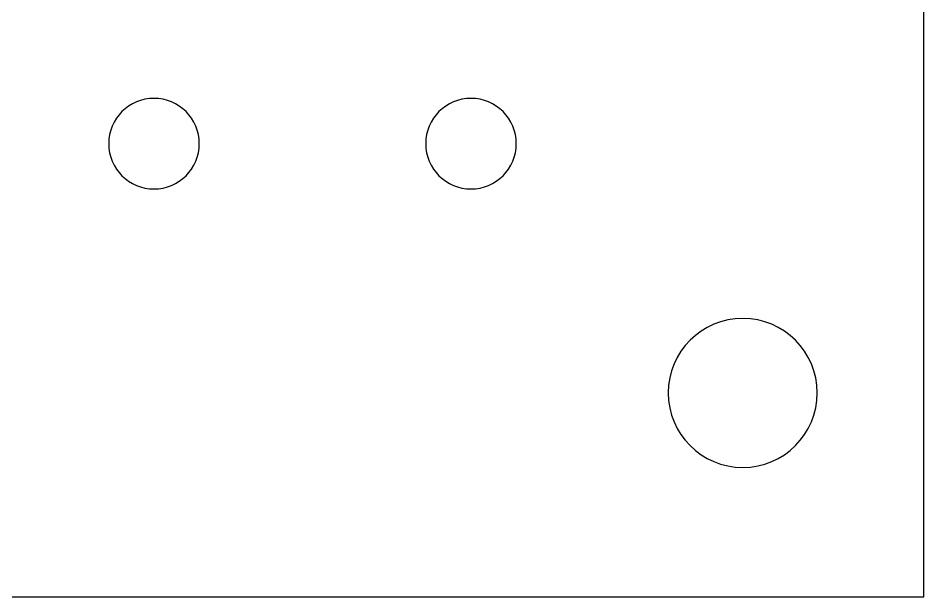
# Model space of a CAD drawing. Extents: x 0 to 254, y 0 to 81.
# Drawn here: x 190.6 to 254.1, y 0.1 to 40.7 of the extents above; entities that cross this region are included whole.
import ezdxf

# ---------------------------------------------------------------- set-up
doc = ezdxf.new("R2010")
doc.units = 0
doc.layers.get('0').update_dxf_attribs({"linetype": 'CONTINUOUS'})

msp = doc.modelspace()

# ---------------------------------------------------------------- linework, layer by layer
at = {"color": 7}
for points in [[(0.120758, 81.210954), (0.120758, 0.120761), (254.120758, 0.120761), (254.120758, 81.210954)], [(203.320758, 31.870761)], [(225.545758, 31.870761)], [(246.640458, 14.408261)]]:
    msp.add_lwpolyline(points, close=True, dxfattribs=at)
for points in [[(200.145758, 35.045761), (198.392254, 35.045761), (196.970758, 33.624261), (196.970758, 31.870761)], [(203.320758, 31.870761), (203.320758, 33.624261), (201.899263, 35.045761), (200.145758, 35.045761)], [(222.370758, 35.045761), (220.617254, 35.045761), (219.195758, 33.624261), (219.195758, 31.870761)], [(225.545758, 31.870761), (225.545758, 33.624261), (224.124263, 35.045761), (222.370758, 35.045761)], [(196.970758, 31.870761), (196.970758, 30.117262), (198.392254, 28.695761), (200.145758, 28.695761)], [(200.145758, 28.695761), (201.899263, 28.695761), (203.320758, 30.117262), (203.320758, 31.870761)], [(219.195758, 31.870761), (219.195758, 30.117262), (220.617254, 28.695761), (222.370758, 28.695761)], [(222.370758, 28.695761), (224.124263, 28.695761), (225.545758, 30.117262), (225.545758, 31.870761)], [(241.420758, 19.627961), (238.537999, 19.627961), (236.201058, 17.291029), (236.201058, 14.408261)], [(246.640458, 14.408261), (246.640458, 17.291029), (244.303518, 19.627961), (241.420758, 19.627961)], [(236.201058, 14.408261), (236.201058, 11.525493), (238.537999, 9.188561), (241.420758, 9.188561)], [(241.420758, 9.188561), (244.303518, 9.188561), (246.640458, 11.525493), (246.640458, 14.408261)]]:
    msp.add_open_spline(points, degree=3, dxfattribs=at)

doc.saveas('drawing.dxf')
